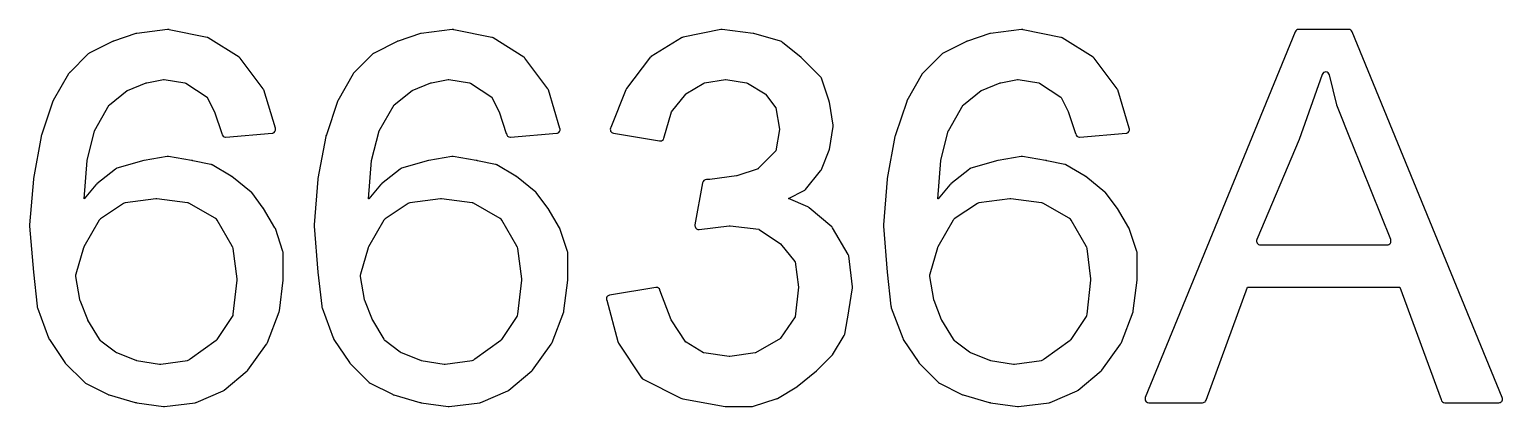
# Model space of a CAD drawing. Extents: x -200 to 200, y -150 to 150.
# Drawn here: x -135.03 to -123.25, y -131.6 to -128.59 of the extents above; entities that cross this region are included whole.
import ezdxf

# ---------------------------------------------------------------- set-up
doc = ezdxf.new("R2010")
doc.units = 0
doc.header["$MEASUREMENT"] = 0
doc.layers.get('0').update_dxf_attribs({"linetype": 'CONTINUOUS'})

msp = doc.modelspace()

# ---------------------------------------------------------------- linework, layer by layer
for points in [[(-133.911994, -128.588004, 0.075435), (-133.920996, -128.586996), (-133.920996, -128.586996), (-133.925009, -128.586996), (-133.925009, -128.586996), (-134.170996, -128.618002), (-134.170996, -128.618002), (-134.174002, -128.618994), (-134.174002, -128.618994, 0.026506), (-134.176993, -128.620001), (-134.176993, -128.620001), (-134.356009, -128.679999), (-134.356009, -128.679999), (-134.360007, -128.681006), (-134.360007, -128.681006, 0.044854), (-134.364997, -128.683005), (-134.364997, -128.683005), (-134.550009, -128.775), (-134.550009, -128.775), (-134.551001, -128.775992), (-134.551001, -128.775992, 0.073013), (-134.55799, -128.781012), (-134.55799, -128.781012), (-134.706, -128.929999), (-134.706, -128.929999), (-134.707007, -128.931006), (-134.707007, -128.931006, 0.113068), (-134.71601, -128.941), (-134.71601, -128.941), (-134.838004, -129.153998), (-134.838004, -129.153998), (-134.838004, -129.15499), (-134.838004, -129.15499, 0.056681), (-134.840995, -129.161002), (-134.840995, -129.161002), (-134.931998, -129.430991), (-134.931998, -129.430991), (-134.931998, -129.431998), (-134.931998, -129.431998, 0.096953), (-134.936011, -129.442999), (-134.936011, -129.442999), (-134.997, -129.778998), (-134.997, -129.778998), (-134.997, -129.77999), (-134.997, -129.77999, 0.024885), (-134.997, -129.783011), (-134.997, -129.783011), (-135.028006, -130.148001), (-135.028006, -130.148001), (-135.028006, -130.149008), (-135.028006, -130.149008, 0.074357), (-135.028006, -130.157996), (-135.028006, -130.157996), (-134.997, -130.526999), (-134.997, -130.526999), (-134.967002, -130.799002), (-134.967002, -130.799002), (-134.965995, -130.799994), (-134.965995, -130.799994), (-134.965995, -130.800986), (-134.965995, -130.800986, 0.093993), (-134.964011, -130.812003), (-134.964011, -130.812003), (-134.875006, -131.051001), (-134.875006, -131.051001), (-134.873999, -131.052008), (-134.873999, -131.052008, 0.108395), (-134.868994, -131.064002), (-134.868994, -131.064002), (-134.745993, -131.248999), (-134.745993, -131.248999), (-134.745002, -131.248999), (-134.745002, -131.248999, 0.042304), (-134.742011, -131.252997), (-134.742011, -131.252997), (-134.592002, -131.403006), (-134.592002, -131.403006, 0.131859), (-134.580008, -131.413001), (-134.580008, -131.413001), (-134.4, -131.502997), (-134.4, -131.502997, 0.082213), (-134.390998, -131.506995), (-134.390998, -131.506995), (-134.182013, -131.567008), (-134.182013, -131.567008), (-134.178, -131.567999), (-134.178, -131.567999, 0.060567), (-134.170996, -131.569998), (-134.170996, -131.569998), (-133.956, -131.599997), (-133.956, -131.599997), (-133.948004, -131.599997), (-133.948004, -131.599997), (-133.702002, -131.569998), (-133.702002, -131.569998), (-133.696997, -131.568991), (-133.696997, -131.568991, 0.026039), (-133.693991, -131.567999), (-133.693991, -131.567999), (-133.478995, -131.474997), (-133.478995, -131.474997), (-133.478003, -131.474005), (-133.478003, -131.474005, 0.060665), (-133.471991, -131.469992), (-133.471991, -131.469992), (-133.286994, -131.316), (-133.286994, -131.316), (-133.286002, -131.314993), (-133.286002, -131.314993, 0.054237), (-133.282004, -131.310004), (-133.282004, -131.310004), (-133.131995, -131.101004), (-133.131995, -131.101004), (-133.131003, -131.099997), (-133.131003, -131.099997, 0.109101), (-133.123999, -131.088995), (-133.123999, -131.088995), (-133.031989, -130.842993), (-133.031989, -130.842993, 0.060575), (-133.02999, -130.835989), (-133.02999, -130.835989), (-132.998999, -130.590003), (-132.998999, -130.590003, 0.033206), (-132.998999, -130.586005), (-132.998999, -130.586005), (-132.998999, -130.371008), (-132.998999, -130.371008, 0.086073), (-133.000998, -130.360999), (-133.000998, -130.360999), (-133.062003, -130.178), (-133.062003, -130.178), (-133.062003, -130.177008), (-133.062003, -130.177008, 0.055749), (-133.064994, -130.170996), (-133.064994, -130.170996), (-133.157004, -130.017004), (-133.157004, -130.017004, 0.030099), (-133.159003, -130.013998), (-133.159003, -130.013998), (-133.250998, -129.890997), (-133.250998, -129.890997, 0.059287), (-133.256003, -129.886008), (-133.256003, -129.886008), (-133.41001, -129.762991), (-133.41001, -129.762991, 0.041778), (-133.414008, -129.760001), (-133.414008, -129.760001), (-133.568, -129.66799), (-133.568, -129.66799), (-133.569007, -129.66799), (-133.569007, -129.66799, 0.072527), (-133.577002, -129.664999), (-133.577002, -129.664999), (-133.720999, -129.636008), (-133.720999, -129.636008), (-133.724997, -129.635001), (-133.724997, -129.635001, 0.060042), (-133.732001, -129.633002), (-133.732001, -129.633002), (-133.916007, -129.601996), (-133.916007, -129.601996), (-133.926001, -129.601996), (-133.926001, -129.601996), (-134.110999, -129.633002), (-134.110999, -129.633002), (-134.114005, -129.633994), (-134.114005, -129.633994), (-134.329001, -129.69599), (-134.329001, -129.69599), (-134.331, -129.696997), (-134.331, -129.696997, 0.087131), (-134.340003, -129.702002), (-134.340003, -129.702002), (-134.489005, -129.821005), (-134.489005, -129.821005), (-134.489997, -129.821997), (-134.489997, -129.821997, 0.0896), (-134.498007, -129.829001), (-134.498007, -129.829001), (-134.590995, -129.940009), (-134.590995, -129.940009), (-134.592002, -129.940009), (-134.592002, -129.940009), (-134.568, -129.633994), (-134.568, -129.633994), (-134.508994, -129.397009), (-134.508994, -129.397009), (-134.508002, -129.396002), (-134.508002, -129.396002), (-134.389991, -129.189993), (-134.389991, -129.189993), (-134.388999, -129.189001), (-134.388999, -129.189001), (-134.246009, -129.075003), (-134.246009, -129.075003), (-134.243994, -129.073996), (-134.243994, -129.073996), (-134.094992, -129.013998), (-134.094992, -129.013998), (-134.090003, -129.013007), (-134.090003, -129.013007), (-133.956, -128.987006), (-133.956, -128.987006), (-133.950995, -128.987006), (-133.950995, -128.987006), (-133.784995, -129.013998), (-133.784995, -129.013998), (-133.778998, -129.015006), (-133.778998, -129.015006), (-133.607993, -129.128989), (-133.607993, -129.128989), (-133.606009, -129.130011), (-133.606009, -129.130011), (-133.549002, -129.243994), (-133.549002, -129.243994), (-133.54801, -129.245001), (-133.54801, -129.245001), (-133.490988, -129.418005), (-133.490988, -129.418005), (-133.489997, -129.418997), (-133.489997, -129.418997, 0.394858), (-133.459998, -129.446997), (-133.459998, -129.446997), (-133.457007, -129.446997), (-133.457007, -129.446997), (-133.087988, -129.416007), (-133.087988, -129.416007), (-133.082007, -129.414999), (-133.082007, -129.414999, 0.384178), (-133.061011, -129.379996), (-133.061011, -129.379996), (-133.061011, -129.379004), (-133.061011, -129.379004, 0.018356), (-133.062003, -129.37699), (-133.062003, -129.37699), (-133.062003, -129.375998), (-133.062003, -129.375998), (-133.153998, -129.069998), (-133.153998, -129.069998, 0.08593), (-133.159003, -129.060996), (-133.159003, -129.060996), (-133.344, -128.814993), (-133.344, -128.814993, 0.089677), (-133.351996, -128.808005), (-133.351996, -128.808005), (-133.597998, -128.653998), (-133.597998, -128.653998, 0.091541), (-133.607993, -128.65), (-133.607993, -128.65), (-133.909995, -128.589011), (-133.909995, -128.589011), (-133.911994, -128.588004)], [(-131.635993, -128.588004, 0.075435), (-131.644995, -128.586996), (-131.644995, -128.586996), (-131.649008, -128.586996), (-131.649008, -128.586996), (-131.895011, -128.618002), (-131.895011, -128.618002), (-131.898001, -128.618994), (-131.898001, -128.618994, 0.026506), (-131.900992, -128.620001), (-131.900992, -128.620001), (-132.080008, -128.679999), (-132.080008, -128.679999), (-132.083991, -128.681006), (-132.083991, -128.681006, 0.04509), (-132.089011, -128.683005), (-132.089011, -128.683005), (-132.273001, -128.775), (-132.273001, -128.775), (-132.274008, -128.775992), (-132.274008, -128.775992, 0.073105), (-132.281012, -128.781012), (-132.281012, -128.781012), (-132.431006, -128.931006), (-132.431006, -128.931006, 0.112964), (-132.439993, -128.941), (-132.439993, -128.941), (-132.562995, -129.155997), (-132.562995, -129.155997), (-132.562995, -129.157004), (-132.562995, -129.157004, 0.045732), (-132.565009, -129.161993), (-132.565009, -129.161993), (-132.653998, -129.428992), (-132.653998, -129.428992), (-132.653998, -129.429999), (-132.653998, -129.429999, 0.115292), (-132.659003, -129.442999), (-132.659003, -129.442999), (-132.720999, -129.778998), (-132.720999, -129.778998), (-132.720999, -129.77999), (-132.720999, -129.77999, 0.024885), (-132.720999, -129.783011), (-132.720999, -129.783011), (-132.752005, -130.148001), (-132.752005, -130.148001), (-132.752005, -130.149008), (-132.752005, -130.149008, 0.074394), (-132.752005, -130.157996), (-132.752005, -130.157996), (-132.720999, -130.526999), (-132.720999, -130.526999), (-132.691001, -130.799002), (-132.691001, -130.799002), (-132.689993, -130.799994), (-132.689993, -130.799994), (-132.689993, -130.800986), (-132.689993, -130.800986, 0.093992), (-132.687995, -130.812003), (-132.687995, -130.812003), (-132.59899, -131.051001), (-132.59899, -131.051001), (-132.597998, -131.052008), (-132.597998, -131.052008, 0.108322), (-132.593009, -131.064002), (-132.593009, -131.064002), (-132.469992, -131.248999), (-132.469992, -131.248999), (-132.469, -131.248999), (-132.469, -131.248999, 0.042304), (-132.46601, -131.252997), (-132.46601, -131.252997), (-132.316001, -131.403006), (-132.316001, -131.403006, 0.132021), (-132.303992, -131.413001), (-132.303992, -131.413001), (-132.125006, -131.502005), (-132.125006, -131.502005), (-132.122992, -131.502997), (-132.122992, -131.502997, 0.082248), (-132.113989, -131.506995), (-132.113989, -131.506995), (-131.905997, -131.567008), (-131.905997, -131.567008), (-131.901999, -131.567999), (-131.901999, -131.567999, 0.060442), (-131.895011, -131.569998), (-131.895011, -131.569998), (-131.679999, -131.599997), (-131.679999, -131.599997), (-131.671988, -131.599997), (-131.671988, -131.599997), (-131.426001, -131.569998), (-131.426001, -131.569998), (-131.420996, -131.568991), (-131.420996, -131.568991, 0.025922), (-131.418006, -131.567999), (-131.418006, -131.567999), (-131.202002, -131.474997), (-131.202002, -131.474997), (-131.200995, -131.474005), (-131.200995, -131.474005, 0.060551), (-131.194998, -131.469992), (-131.194998, -131.469992), (-131.010993, -131.316), (-131.010993, -131.316), (-131.010001, -131.314993), (-131.010001, -131.314993, 0.054237), (-131.006003, -131.310004), (-131.006003, -131.310004), (-130.855994, -131.101004), (-130.855994, -131.101004), (-130.854987, -131.099997), (-130.854987, -131.099997, 0.109012), (-130.847998, -131.088995), (-130.847998, -131.088995), (-130.756003, -130.842993), (-130.756003, -130.842993), (-130.754996, -130.842001), (-130.754996, -130.842001, 0.050125), (-130.753989, -130.835989), (-130.753989, -130.835989), (-130.722998, -130.590003), (-130.722998, -130.590003, 0.033206), (-130.722998, -130.586005), (-130.722998, -130.586005), (-130.722998, -130.371008), (-130.722998, -130.371008, 0.086073), (-130.724997, -130.360999), (-130.724997, -130.360999), (-130.786002, -130.178), (-130.786002, -130.178), (-130.786002, -130.177008), (-130.786002, -130.177008, 0.055775), (-130.788992, -130.170996), (-130.788992, -130.170996), (-130.881003, -130.017004), (-130.881003, -130.017004, 0.030022), (-130.882987, -130.013998), (-130.882987, -130.013998), (-130.974997, -129.890997), (-130.974997, -129.890997, 0.059287), (-130.980002, -129.886008), (-130.980002, -129.886008), (-131.134009, -129.762991), (-131.134009, -129.762991, 0.041671), (-131.137991, -129.760001), (-131.137991, -129.760001), (-131.291998, -129.66799), (-131.291998, -129.66799), (-131.293006, -129.66799), (-131.293006, -129.66799, 0.072515), (-131.301001, -129.664999), (-131.301001, -129.664999), (-131.443991, -129.636008), (-131.443991, -129.636008), (-131.448004, -129.635001), (-131.448004, -129.635001, 0.060042), (-131.455008, -129.633002), (-131.455008, -129.633002), (-131.640006, -129.601996), (-131.640006, -129.601996), (-131.65, -129.601996), (-131.65, -129.601996), (-131.834998, -129.633002), (-131.834998, -129.633002), (-131.837988, -129.633994), (-131.837988, -129.633994), (-132.053, -129.69599), (-132.053, -129.69599), (-132.054999, -129.696997), (-132.054999, -129.696997, 0.087131), (-132.064002, -129.702002), (-132.064002, -129.702002), (-132.213004, -129.821005), (-132.213004, -129.821005), (-132.213996, -129.821997), (-132.213996, -129.821997, 0.089549), (-132.221991, -129.829001), (-132.221991, -129.829001), (-132.314993, -129.940009), (-132.314993, -129.940009), (-132.316001, -129.940009), (-132.316001, -129.940009), (-132.291998, -129.633994), (-132.291998, -129.633994), (-132.232001, -129.397009), (-132.232001, -129.397009), (-132.230994, -129.396002), (-132.230994, -129.396002), (-132.112998, -129.189993), (-132.112998, -129.189993), (-132.111991, -129.189001), (-132.111991, -129.189001), (-131.969, -129.075003), (-131.969, -129.075003), (-131.966986, -129.073996), (-131.966986, -129.073996), (-131.818991, -129.013998), (-131.818991, -129.013998), (-131.814002, -129.013007), (-131.814002, -129.013007), (-131.679999, -128.987006), (-131.679999, -128.987006), (-131.675009, -128.987006), (-131.675009, -128.987006), (-131.507987, -129.013998), (-131.507987, -129.013998), (-131.502005, -129.015006), (-131.502005, -129.015006), (-131.331, -129.128989), (-131.331, -129.128989), (-131.329993, -129.130011), (-131.329993, -129.130011), (-131.273001, -129.243994), (-131.273001, -129.243994), (-131.272009, -129.245001), (-131.272009, -129.245001), (-131.215003, -129.418005), (-131.215003, -129.418005), (-131.213995, -129.418997), (-131.213995, -129.418997, 0.394858), (-131.183997, -129.446997), (-131.183997, -129.446997), (-131.181006, -129.446997), (-131.181006, -129.446997), (-130.812003, -129.416007), (-130.812003, -129.416007), (-130.806006, -129.414999), (-130.806006, -129.414999, 0.384344), (-130.78501, -129.379996), (-130.78501, -129.379996), (-130.78501, -129.379004), (-130.78501, -129.379004, 0.018365), (-130.786002, -129.37699), (-130.786002, -129.37699), (-130.877997, -129.069998), (-130.877997, -129.069998, 0.08585), (-130.882987, -129.060996), (-130.882987, -129.060996), (-131.066992, -128.814993), (-131.066992, -128.814993, 0.089677), (-131.074988, -128.808005), (-131.074988, -128.808005), (-131.321005, -128.653998), (-131.321005, -128.653998, 0.091558), (-131.331, -128.65), (-131.331, -128.65), (-131.633994, -128.589011), (-131.633994, -128.589011), (-131.635993, -128.588004)], [(-129.488013, -128.586996), (-129.491995, -128.586996), (-129.491995, -128.586996, 0.051241), (-129.498007, -128.588004), (-129.498007, -128.588004), (-129.800009, -128.648993), (-129.800009, -128.648993), (-129.804999, -128.65), (-129.804999, -128.65, 0.091541), (-129.814993, -128.653998), (-129.814993, -128.653998), (-130.055991, -128.803992), (-130.055991, -128.803992), (-130.057013, -128.804999), (-130.057013, -128.804999, 0.13897), (-130.069998, -128.814993), (-130.069998, -128.814993), (-130.252997, -129.058997), (-130.252997, -129.058997), (-130.252997, -129.060004), (-130.252997, -129.060004, 0.079168), (-130.257987, -129.067999), (-130.257987, -129.067999), (-130.379004, -129.369009), (-130.379004, -129.369009), (-130.379004, -129.370001), (-130.379004, -129.370001, 0.532571), (-130.357993, -129.416007), (-130.357993, -129.416007), (-129.989005, -129.477988), (-129.989005, -129.477988), (-129.984, -129.477988), (-129.984, -129.477988, 0.337459), (-129.954993, -129.456), (-129.954993, -129.456), (-129.894003, -129.245993), (-129.894003, -129.245993), (-129.893012, -129.245001), (-129.893012, -129.245001), (-129.77999, -129.103003), (-129.77999, -129.103003), (-129.777991, -129.102011), (-129.777991, -129.102011), (-129.635001, -129.015006), (-129.635001, -129.015006), (-129.629004, -129.013998), (-129.629004, -129.013998), (-129.461997, -128.987006), (-129.461997, -128.987006), (-129.460013, -128.987006), (-129.460013, -128.987006), (-129.29299, -129.013998), (-129.29299, -129.013998), (-129.287009, -129.015006), (-129.287009, -129.015006), (-129.144003, -129.102011), (-129.144003, -129.102011), (-129.142004, -129.103003), (-129.142004, -129.103003), (-129.060004, -129.212012), (-129.060004, -129.212012), (-129.058997, -129.213004), (-129.058997, -129.213004), (-129.030997, -129.383994), (-129.030997, -129.383994), (-129.030997, -129.385001), (-129.030997, -129.385001), (-129.058997, -129.556998), (-129.058997, -129.556998), (-129.058997, -129.55799), (-129.058997, -129.55799), (-129.200003, -129.699011), (-129.200003, -129.699011), (-129.201987, -129.700003), (-129.201987, -129.700003), (-129.372, -129.756003), (-129.372, -129.756003), (-129.372992, -129.756003), (-129.372992, -129.756003), (-129.587988, -129.786993), (-129.587988, -129.786993), (-129.614996, -129.786993), (-129.614996, -129.786993, 0.366763), (-129.64501, -129.812003), (-129.64501, -129.812003), (-129.706, -130.148001), (-129.706, -130.148001), (-129.706, -130.149008), (-129.706, -130.149008, 0.473129), (-129.676001, -130.184988), (-129.676001, -130.184988), (-129.672003, -130.184988), (-129.672003, -130.184988), (-129.434012, -130.155997), (-129.434012, -130.155997), (-129.426001, -130.155997), (-129.426001, -130.155997), (-129.196005, -130.183997), (-129.196005, -130.183997), (-129.194006, -130.184988), (-129.194006, -130.184988), (-129.023001, -130.299002), (-129.023001, -130.299002), (-129.021002, -130.299994), (-129.021002, -130.299994), (-128.906989, -130.441992), (-128.906989, -130.441992), (-128.905997, -130.442999), (-128.905997, -130.442999), (-128.877005, -130.646002), (-128.877005, -130.646002), (-128.877005, -130.647009), (-128.877005, -130.647009), (-128.905997, -130.881995), (-128.905997, -130.881995), (-128.905997, -130.882987), (-128.905997, -130.882987), (-129.021002, -131.054999), (-129.021002, -131.054999), (-129.022009, -131.055991), (-129.022009, -131.055991), (-129.222998, -131.170996), (-129.222998, -131.170996), (-129.226004, -131.172003), (-129.226004, -131.172003), (-129.427008, -131.200995), (-129.427008, -131.200995), (-129.433005, -131.200995), (-129.433005, -131.200995), (-129.635001, -131.172003), (-129.635001, -131.172003), (-129.638007, -131.170996), (-129.638007, -131.170996), (-129.776999, -131.087012), (-129.776999, -131.087012), (-129.777991, -131.086005), (-129.777991, -131.086005), (-129.896002, -130.907996), (-129.896002, -130.907996), (-129.896002, -130.907004), (-129.896002, -130.907004), (-129.985999, -130.668997), (-129.985999, -130.668997), (-129.985999, -130.668005), (-129.985999, -130.668005, 0.320095), (-130.015006, -130.648001), (-130.015006, -130.648001), (-130.019995, -130.648001), (-130.019995, -130.648001), (-130.388999, -130.710013), (-130.388999, -130.710013, 0.463989), (-130.413001, -130.750006), (-130.413001, -130.750006), (-130.411993, -130.750998), (-130.411993, -130.750998), (-130.322989, -131.080008), (-130.322989, -131.080008), (-130.321997, -131.081), (-130.321997, -131.081, 0.125046), (-130.317008, -131.095007), (-130.317008, -131.095007), (-130.133002, -131.371008), (-130.133002, -131.371008), (-130.13201, -131.372), (-130.13201, -131.372, 0.132082), (-130.120001, -131.38201), (-130.120001, -131.38201), (-129.817999, -131.532996), (-129.817999, -131.532996, 0.126787), (-129.804007, -131.539008), (-129.804007, -131.539008), (-129.465994, -131.599997), (-129.465994, -131.599997), (-129.245993, -131.599997), (-129.245993, -131.599997), (-129.245993, -131.59899), (-129.245993, -131.59899), (-129.23699, -131.597998), (-129.23699, -131.597998), (-129.058005, -131.539008), (-129.058005, -131.539008), (-129.053, -131.538001), (-129.053, -131.538001, 0.063688), (-129.045996, -131.534995), (-129.045996, -131.534995), (-128.892004, -131.442999), (-128.892004, -131.442999, 0.041989), (-128.887991, -131.439993), (-128.887991, -131.439993), (-128.735007, -131.316), (-128.735007, -131.316, 0.023847), (-128.732993, -131.314002), (-128.732993, -131.314002), (-128.615012, -131.19599), (-128.615012, -131.19599), (-128.612997, -131.194998), (-128.612997, -131.194998, 0.099193), (-128.604987, -131.185996), (-128.604987, -131.185996), (-128.512, -131.032996), (-128.512, -131.032996, 0.096825), (-128.508002, -131.022009), (-128.508002, -131.022009), (-128.476996, -130.836997), (-128.476996, -130.836997), (-128.476996, -130.835989), (-128.476996, -130.835989), (-128.446997, -130.651999), (-128.446997, -130.651999, 0.074598), (-128.446997, -130.642996), (-128.446997, -130.642996), (-128.476996, -130.397009), (-128.476996, -130.397009, 0.098086), (-128.480994, -130.385993), (-128.480994, -130.385993), (-128.604987, -130.170996), (-128.604987, -130.170996, 0.089455), (-128.61199, -130.163001), (-128.61199, -130.163001), (-128.791998, -130.012), (-128.791998, -130.012), (-128.793005, -130.010993), (-128.793005, -130.010993, 0.101197), (-128.803, -130.004004), (-128.803, -130.004004), (-128.957007, -129.93801), (-128.957007, -129.93801), (-128.957007, -129.936987), (-128.957007, -129.936987), (-128.832999, -129.875006), (-128.832999, -129.875006, 0.108351), (-128.823004, -129.866995), (-128.823004, -129.866995), (-128.702002, -129.715994), (-128.702002, -129.715994), (-128.700995, -129.715002), (-128.700995, -129.715002, 0.097362), (-128.694998, -129.704993), (-128.694998, -129.704993), (-128.632986, -129.551001), (-128.632986, -129.551001, 0.052334), (-128.631003, -129.545004), (-128.631003, -129.545004), (-128.601004, -129.360999), (-128.601004, -129.360999, 0.082721), (-128.601004, -129.351004), (-128.601004, -129.351004), (-128.631003, -129.166998), (-128.631003, -129.166998), (-128.631995, -129.166007), (-128.631995, -129.166007, 0.04319), (-128.632986, -129.161002), (-128.632986, -129.161002), (-128.694998, -128.976004), (-128.694998, -128.976004, 0.111091), (-128.702002, -128.965002), (-128.702002, -128.965002), (-128.856009, -128.812003), (-128.856009, -128.812003, 0.023666), (-128.857993, -128.810004), (-128.857993, -128.810004), (-129.006995, -128.690009), (-129.006995, -128.690009), (-129.008002, -128.689001), (-129.008002, -128.689001, 0.135782), (-129.022009, -128.681006), (-129.022009, -128.681006), (-129.235007, -128.620001), (-129.235007, -128.620001), (-129.23699, -128.618994), (-129.23699, -128.618994, 0.042273), (-129.242011, -128.618002), (-129.242011, -128.618002), (-129.488013, -128.586996)], [(-127.083006, -128.588004, 0.075374), (-127.092001, -128.586996), (-127.092001, -128.586996), (-127.095999, -128.586996), (-127.095999, -128.586996), (-127.343001, -128.618002), (-127.343001, -128.618002), (-127.345991, -128.618994), (-127.345991, -128.618994, 0.026689), (-127.349005, -128.620001), (-127.349005, -128.620001), (-127.526999, -128.679999), (-127.526999, -128.679999), (-127.531004, -128.681006), (-127.531004, -128.681006, 0.044919), (-127.536002, -128.683005), (-127.536002, -128.683005), (-127.720999, -128.775), (-127.720999, -128.775), (-127.721999, -128.775992), (-127.721999, -128.775992, 0.073128), (-127.729002, -128.781012), (-127.729002, -128.781012), (-127.878996, -128.931006), (-127.878996, -128.931006, 0.113058), (-127.887991, -128.941), (-127.887991, -128.941), (-128.011008, -129.155997), (-128.011008, -129.155997), (-128.011008, -129.157004), (-128.011008, -129.157004, 0.045684), (-128.013007, -129.161993), (-128.013007, -129.161993), (-128.102011, -129.428992), (-128.102011, -129.428992), (-128.102011, -129.429999), (-128.102011, -129.429999, 0.115222), (-128.107001, -129.442999), (-128.107001, -129.442999), (-128.168005, -129.778998), (-128.168005, -129.778998), (-128.168005, -129.77999), (-128.168005, -129.77999, 0.024885), (-128.168005, -129.783011), (-128.168005, -129.783011), (-128.198996, -130.148001), (-128.198996, -130.148001), (-128.198996, -130.149008), (-128.198996, -130.149008, 0.074394), (-128.198996, -130.157996), (-128.198996, -130.157996), (-128.168005, -130.526999), (-128.168005, -130.526999), (-128.138998, -130.799002), (-128.138998, -130.799002), (-128.138007, -130.799994), (-128.138007, -130.799994), (-128.138007, -130.800986), (-128.138007, -130.800986, 0.093991), (-128.135992, -130.812003), (-128.135992, -130.812003), (-128.044989, -131.053992), (-128.044989, -131.053992), (-128.043997, -131.054999), (-128.043997, -131.054999, 0.082175), (-128.039999, -131.064002), (-128.039999, -131.064002), (-127.917006, -131.248999), (-127.917006, -131.248999), (-127.915991, -131.248999), (-127.915991, -131.248999, 0.042321), (-127.913, -131.252997), (-127.913, -131.252997), (-127.763007, -131.403006), (-127.763007, -131.403006, 0.132036), (-127.75099, -131.413001), (-127.75099, -131.413001), (-127.571005, -131.502997), (-127.571005, -131.502997, 0.082221), (-127.562003, -131.506995), (-127.562003, -131.506995), (-127.353995, -131.567008), (-127.353995, -131.567008), (-127.350005, -131.567999), (-127.350005, -131.567999, 0.060567), (-127.343001, -131.569998), (-127.343001, -131.569998), (-127.127005, -131.599997), (-127.127005, -131.599997), (-127.119002, -131.599997), (-127.119002, -131.599997), (-126.872999, -131.569998), (-126.872999, -131.569998), (-126.867995, -131.568991), (-126.867995, -131.568991, 0.02598), (-126.864996, -131.567999), (-126.864996, -131.567999), (-126.650008, -131.474997), (-126.650008, -131.474997), (-126.648993, -131.474005), (-126.648993, -131.474005, 0.060494), (-126.643004, -131.469992), (-126.643004, -131.469992), (-126.458006, -131.316), (-126.458006, -131.316), (-126.457007, -131.314993), (-126.457007, -131.314993, 0.054297), (-126.452994, -131.310004), (-126.452994, -131.310004), (-126.303, -131.101004), (-126.303, -131.101004), (-126.302, -131.099997), (-126.302, -131.099997, 0.109101), (-126.294997, -131.088995), (-126.294997, -131.088995), (-126.203001, -130.842993), (-126.203001, -130.842993, 0.060575), (-126.201002, -130.835989), (-126.201002, -130.835989), (-126.169997, -130.590003), (-126.169997, -130.590003), (-126.169997, -130.588995), (-126.169997, -130.588995, 0.024871), (-126.169997, -130.586005), (-126.169997, -130.586005), (-126.169997, -130.371008), (-126.169997, -130.371008, 0.086075), (-126.172003, -130.360999), (-126.172003, -130.360999), (-126.233, -130.178), (-126.233, -130.178), (-126.233, -130.177008), (-126.233, -130.177008, 0.055844), (-126.236006, -130.170996), (-126.236006, -130.170996), (-126.328009, -130.017004), (-126.328009, -130.017004, 0.030073), (-126.33, -130.013998), (-126.33, -130.013998), (-126.423003, -129.890997), (-126.423003, -129.890997, 0.059186), (-126.427992, -129.886008), (-126.427992, -129.886008), (-126.581, -129.762991), (-126.581, -129.762991, 0.041832), (-126.585005, -129.760001), (-126.585005, -129.760001), (-126.738997, -129.66799), (-126.738997, -129.66799), (-126.739996, -129.66799), (-126.739996, -129.66799, 0.072515), (-126.747992, -129.664999), (-126.747992, -129.664999), (-126.891997, -129.636008), (-126.891997, -129.636008), (-126.895994, -129.635001), (-126.895994, -129.635001, 0.060034), (-126.902998, -129.633002), (-126.902998, -129.633002), (-127.086996, -129.601996), (-127.086996, -129.601996), (-127.096999, -129.601996), (-127.096999, -129.601996), (-127.281996, -129.633002), (-127.281996, -129.633002), (-127.285002, -129.633994), (-127.285002, -129.633994), (-127.499998, -129.69599), (-127.499998, -129.69599), (-127.501997, -129.696997), (-127.501997, -129.696997, 0.08707), (-127.510992, -129.702002), (-127.510992, -129.702002), (-127.66001, -129.821005), (-127.66001, -129.821005), (-127.661002, -129.821997), (-127.661002, -129.821997, 0.08956), (-127.669005, -129.829001), (-127.669005, -129.829001), (-127.762007, -129.940009), (-127.762007, -129.940009), (-127.763007, -129.940009), (-127.763007, -129.940009), (-127.738997, -129.633994), (-127.738997, -129.633994), (-127.680006, -129.397009), (-127.680006, -129.397009), (-127.679007, -129.396002), (-127.679007, -129.396002), (-127.561003, -129.189993), (-127.561003, -129.189993), (-127.560004, -129.189001), (-127.560004, -129.189001), (-127.416998, -129.075003), (-127.416998, -129.075003), (-127.414999, -129.073996), (-127.414999, -129.073996), (-127.266005, -129.013998), (-127.266005, -129.013998), (-127.261, -129.013007), (-127.261, -129.013007), (-127.127005, -128.987006), (-127.127005, -128.987006), (-127.122, -128.987006), (-127.122, -128.987006), (-126.956, -129.013998), (-126.956, -129.013998), (-126.949995, -129.015006), (-126.949995, -129.015006), (-126.779005, -129.128989), (-126.779005, -129.128989), (-126.776991, -129.130011), (-126.776991, -129.130011), (-126.721991, -129.242011), (-126.721991, -129.242011), (-126.720991, -129.243002), (-126.720991, -129.243002), (-126.662001, -129.418997), (-126.662001, -129.418997), (-126.661001, -129.420004), (-126.661001, -129.420004, 0.38525), (-126.63101, -129.446997), (-126.63101, -129.446997), (-126.627997, -129.446997), (-126.627997, -129.446997), (-126.259001, -129.416007), (-126.259001, -129.416007), (-126.252997, -129.414999), (-126.252997, -129.414999, 0.384261), (-126.232001, -129.379996), (-126.232001, -129.379996), (-126.232001, -129.379004), (-126.232001, -129.379004, 0.018391), (-126.233, -129.37699), (-126.233, -129.37699), (-126.233, -129.375998), (-126.233, -129.375998), (-126.324995, -129.069998), (-126.324995, -129.069998, 0.08595), (-126.33, -129.060996), (-126.33, -129.060996), (-126.514998, -128.814993), (-126.514998, -128.814993, 0.089717), (-126.523001, -128.808005), (-126.523001, -128.808005), (-126.769003, -128.653998), (-126.769003, -128.653998, 0.091622), (-126.779005, -128.65), (-126.779005, -128.65), (-127.081007, -128.589011), (-127.081007, -128.589011), (-127.083006, -128.588004)], [(-124.449995, -128.606009, 0.308354), (-124.477995, -128.586996), (-124.477995, -128.586996), (-124.877997, -128.586996), (-124.877997, -128.586996, 0.308354), (-124.905997, -128.606009), (-124.905997, -128.606009), (-126.104994, -131.528006), (-126.104994, -131.528006), (-126.104994, -131.528998), (-126.104994, -131.528998, 0.304558), (-126.098006, -131.561987), (-126.098006, -131.561987), (-126.095999, -131.562995), (-126.095999, -131.562995, 0.174412), (-126.076994, -131.569998), (-126.076994, -131.569998), (-125.646994, -131.569998), (-125.646994, -131.569998), (-125.640005, -131.568991), (-125.640005, -131.568991, 0.253055), (-125.618994, -131.549994), (-125.618994, -131.549994), (-125.286993, -130.647009), (-125.286993, -130.647009), (-124.067999, -130.647009), (-124.067999, -130.647009), (-123.740004, -131.54299), (-123.740004, -131.54299), (-123.738997, -131.543997), (-123.738997, -131.543997, 0.375927), (-123.708998, -131.569998), (-123.708998, -131.569998), (-123.277998, -131.569998), (-123.277998, -131.569998), (-123.269995, -131.568991), (-123.269995, -131.568991, 0.445325), (-123.249998, -131.528998), (-123.249998, -131.528998), (-124.449995, -128.606009)], [(-124.633002, -128.948996, 0.745206), (-124.689993, -128.946005), (-124.689993, -128.946005), (-124.874006, -129.467001), (-124.874006, -129.467001), (-124.874998, -129.467001), (-124.874998, -129.467001), (-125.212996, -130.265997), (-125.212996, -130.265997, 0.538534), (-125.184996, -130.308005), (-125.184996, -130.308005), (-124.169996, -130.308005), (-124.169996, -130.308005, 0.52879), (-124.141997, -130.266989), (-124.141997, -130.266989), (-124.141997, -130.265997), (-124.141997, -130.265997), (-124.449995, -129.498007), (-124.449995, -129.498007, 0.037378), (-124.452002, -129.493994), (-124.452002, -129.493994), (-124.452002, -129.493002), (-124.452002, -129.493002), (-124.572996, -129.191), (-124.572996, -129.191), (-124.572996, -129.189001), (-124.572996, -129.189001), (-124.633002, -128.948996)], [(-134.010001, -129.941), (-134.017996, -129.941), (-134.017996, -129.941), (-134.263999, -129.971991), (-134.263999, -129.971991, 0.116661), (-134.276999, -129.976996), (-134.276999, -129.976996), (-134.461005, -130.099997), (-134.461005, -130.099997, 0.112988), (-134.470008, -130.109992), (-134.470008, -130.109992), (-134.592993, -130.325003), (-134.592993, -130.325003, 0.063536), (-134.595999, -130.331992), (-134.595999, -130.331992), (-134.656989, -130.541998), (-134.656989, -130.541998), (-134.656989, -130.54299), (-134.656989, -130.54299, 0.143466), (-134.658988, -130.559989), (-134.658988, -130.559989), (-134.627997, -130.744986), (-134.627997, -130.744986, 0.052509), (-134.625998, -130.750998), (-134.625998, -130.750998), (-134.564994, -130.905005), (-134.564994, -130.905005, 0.037236), (-134.562995, -130.909003), (-134.562995, -130.909003), (-134.562995, -130.909995), (-134.562995, -130.909995), (-134.470008, -131.062995), (-134.470008, -131.062995, 0.117456), (-134.459998, -131.073004), (-134.459998, -131.073004), (-134.457999, -131.073996), (-134.457999, -131.073996), (-134.339011, -131.163992), (-134.339011, -131.163992, 0.0489), (-134.333991, -131.166998), (-134.333991, -131.166998), (-134.332007, -131.16799), (-134.332007, -131.16799), (-134.178, -131.228995), (-134.178, -131.228995, 0.026239), (-134.175009, -131.230002), (-134.175009, -131.230002), (-134.171988, -131.230994), (-134.171988, -131.230994), (-133.987998, -131.262), (-133.987998, -131.262), (-133.978995, -131.262), (-133.978995, -131.262), (-133.763999, -131.230994), (-133.763999, -131.230994, 0.194619), (-133.743994, -131.219992), (-133.743994, -131.219992), (-133.743003, -131.219), (-133.743003, -131.219), (-133.534995, -131.071005), (-133.534995, -131.071005, 0.084766), (-133.527991, -131.064002), (-133.527991, -131.064002), (-133.526999, -131.064002), (-133.526999, -131.064002), (-133.403998, -130.879996), (-133.403998, -130.879996, 0.150369), (-133.398993, -130.862998), (-133.398993, -130.862998), (-133.368003, -130.588995), (-133.368003, -130.588995, 0.074516), (-133.368003, -130.579993), (-133.368003, -130.579993), (-133.368003, -130.579001), (-133.368003, -130.579001), (-133.398993, -130.336005), (-133.398993, -130.336005, 0.146855), (-133.405997, -130.319998), (-133.405997, -130.319998), (-133.405997, -130.319006), (-133.405997, -130.319006), (-133.525992, -130.109992), (-133.525992, -130.109992, 0.169908), (-133.541007, -130.097006), (-133.541007, -130.097006), (-133.541999, -130.095999), (-133.541999, -130.095999), (-133.752997, -129.976004), (-133.752997, -129.976004, 0.063658), (-133.760001, -129.972998), (-133.760001, -129.972998), (-133.763999, -129.971991), (-133.763999, -129.971991), (-134.010001, -129.941)], [(-131.732993, -129.941), (-131.741004, -129.941), (-131.741004, -129.941), (-131.987006, -129.971991), (-131.987006, -129.971991, 0.11664), (-132.000006, -129.976996), (-132.000006, -129.976996), (-132.185004, -130.099997), (-132.185004, -130.099997, 0.112925), (-132.193991, -130.109992), (-132.193991, -130.109992), (-132.317008, -130.325003), (-132.317008, -130.325003, 0.063501), (-132.319998, -130.331992), (-132.319998, -130.331992), (-132.381003, -130.541998), (-132.381003, -130.541998), (-132.381003, -130.54299), (-132.381003, -130.54299, 0.051996), (-132.383002, -130.549002), (-132.383002, -130.549002), (-132.383002, -130.549994), (-132.383002, -130.549994, 0.08268), (-132.383002, -130.559989), (-132.383002, -130.559989), (-132.351996, -130.744986), (-132.351996, -130.744986, 0.052509), (-132.349997, -130.750998), (-132.349997, -130.750998), (-132.288001, -130.905005), (-132.288001, -130.905005, 0.037236), (-132.286002, -130.909003), (-132.286002, -130.909003), (-132.193991, -131.062003), (-132.193991, -131.062003, 0.08949), (-132.186987, -131.069998), (-132.186987, -131.069998), (-132.185996, -131.071005), (-132.185996, -131.071005), (-132.062995, -131.163992), (-132.062995, -131.163992, 0.048798), (-132.05799, -131.166998), (-132.05799, -131.166998), (-132.055991, -131.16799), (-132.055991, -131.16799), (-131.901999, -131.228995), (-131.901999, -131.228995, 0.026361), (-131.898993, -131.230002), (-131.898993, -131.230002), (-131.896002, -131.230994), (-131.896002, -131.230994), (-131.712012, -131.262), (-131.712012, -131.262), (-131.703009, -131.262), (-131.703009, -131.262), (-131.48699, -131.230994), (-131.48699, -131.230994, 0.19449), (-131.467001, -131.219992), (-131.467001, -131.219992), (-131.465994, -131.219), (-131.465994, -131.219), (-131.258994, -131.071005), (-131.258994, -131.071005, 0.084691), (-131.252005, -131.064002), (-131.252005, -131.064002), (-131.250998, -131.064002), (-131.250998, -131.064002), (-131.127997, -130.879996), (-131.127997, -130.879996, 0.150371), (-131.123007, -130.862998), (-131.123007, -130.862998), (-131.123007, -130.86199), (-131.123007, -130.86199), (-131.122, -130.860999), (-131.122, -130.860999), (-131.092001, -130.588995), (-131.092001, -130.588995, 0.074516), (-131.092001, -130.579993), (-131.092001, -130.579993), (-131.092001, -130.579001), (-131.092001, -130.579001), (-131.123007, -130.336005), (-131.123007, -130.336005, 0.146839), (-131.129996, -130.319998), (-131.129996, -130.319998), (-131.129996, -130.319006), (-131.129996, -130.319006), (-131.249991, -130.109992), (-131.249991, -130.109992, 0.150867), (-131.263007, -130.097998), (-131.263007, -130.097998), (-131.263999, -130.097006), (-131.263999, -130.097006), (-131.476004, -129.976004), (-131.476004, -129.976004, 0.063658), (-131.483008, -129.972998), (-131.483008, -129.972998), (-131.48699, -129.971991), (-131.48699, -129.971991), (-131.732993, -129.941)], [(-127.180991, -129.941), (-127.188994, -129.941), (-127.188994, -129.941), (-127.434996, -129.971991), (-127.434996, -129.971991, 0.116618), (-127.447989, -129.976996), (-127.447989, -129.976996), (-127.63201, -130.099997), (-127.63201, -130.099997, 0.112915), (-127.64099, -130.109992), (-127.64099, -130.109992), (-127.763998, -130.325003), (-127.763998, -130.325003, 0.063518), (-127.766997, -130.331992), (-127.766997, -130.331992), (-127.828001, -130.541998), (-127.828001, -130.541998), (-127.828001, -130.54299), (-127.828001, -130.54299, 0.143466), (-127.83, -130.559989), (-127.83, -130.559989), (-127.799002, -130.744986), (-127.799002, -130.744986, 0.041959), (-127.798003, -130.750006), (-127.798003, -130.750006), (-127.796996, -130.750998), (-127.796996, -130.750998), (-127.735998, -130.905005), (-127.735998, -130.905005, 0.037212), (-127.734007, -130.909003), (-127.734007, -130.909003), (-127.734007, -130.909995), (-127.734007, -130.909995), (-127.64099, -131.062995), (-127.64099, -131.062995, 0.117432), (-127.630995, -131.073004), (-127.630995, -131.073004), (-127.628996, -131.073996), (-127.628996, -131.073996), (-127.509993, -131.163992), (-127.509993, -131.163992, 0.048676), (-127.505003, -131.166998), (-127.505003, -131.166998), (-127.502989, -131.16799), (-127.502989, -131.16799), (-127.350005, -131.228995), (-127.350005, -131.228995, 0.026422), (-127.346991, -131.230002), (-127.346991, -131.230002), (-127.344, -131.230994), (-127.344, -131.230994), (-127.159003, -131.262), (-127.159003, -131.262), (-127.15, -131.262), (-127.15, -131.262), (-126.935004, -131.230994), (-126.935004, -131.230994, 0.19466), (-126.914992, -131.219992), (-126.914992, -131.219992), (-126.913992, -131.219), (-126.913992, -131.219), (-126.706007, -131.071005), (-126.706007, -131.071005, 0.084766), (-126.699004, -131.064002), (-126.699004, -131.064002), (-126.698004, -131.064002), (-126.698004, -131.064002), (-126.574995, -130.879996), (-126.574995, -130.879996, 0.150407), (-126.569998, -130.862998), (-126.569998, -130.862998), (-126.540007, -130.588995), (-126.540007, -130.588995, 0.074535), (-126.540007, -130.579993), (-126.540007, -130.579993), (-126.540007, -130.579001), (-126.540007, -130.579001), (-126.569998, -130.336005), (-126.569998, -130.336005, 0.146922), (-126.577002, -130.319998), (-126.577002, -130.319998), (-126.577002, -130.319006), (-126.577002, -130.319006), (-126.697005, -130.109992), (-126.697005, -130.109992, 0.169726), (-126.711996, -130.097006), (-126.711996, -130.097006), (-126.712996, -130.095999), (-126.712996, -130.095999), (-126.923994, -129.976004), (-126.923994, -129.976004, 0.063652), (-126.930998, -129.972998), (-126.930998, -129.972998), (-126.935004, -129.971991), (-126.935004, -129.971991), (-127.180991, -129.941)]]:
    msp.add_lwpolyline(points, format="xyb")

doc.saveas('drawing.dxf')
